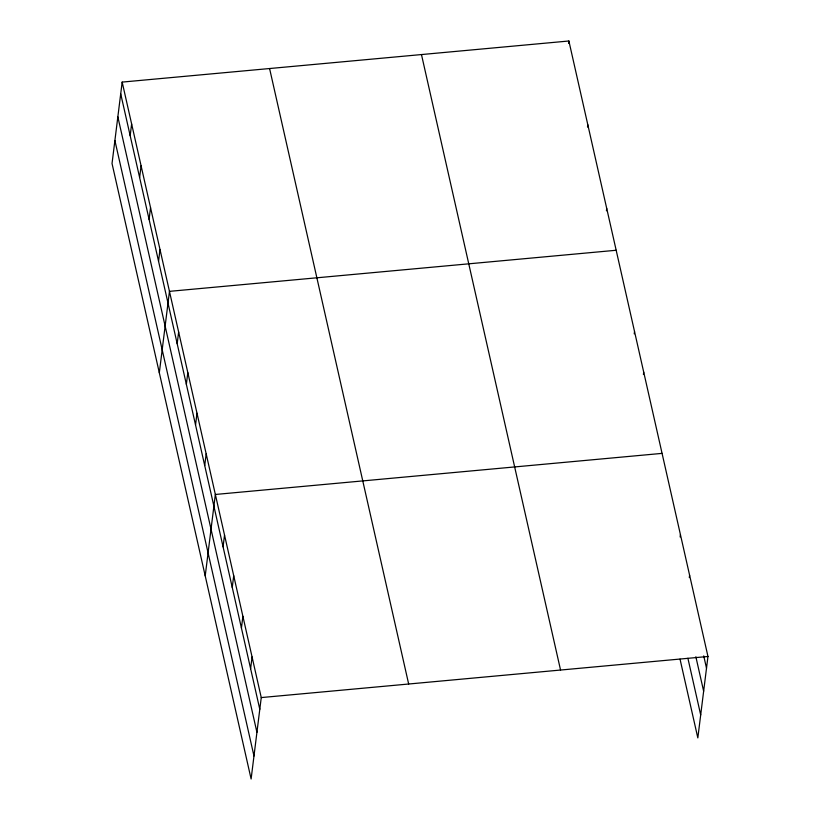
<?xml version="1.0" encoding="UTF-8"?>
<svg xmlns="http://www.w3.org/2000/svg" width="820" height="820" viewBox="0 0 820 820"><rect width="100%" height="100%" fill="white"/><g stroke="black" fill="none" stroke-linecap="round" stroke-linejoin="round"><path stroke-width="1.23" d="M122.17 82.092L112.032 163.518L251.115 779L261.252 697.574L122.17 82.092L568.885 41L707.967 656.482L697.83 737.908L680.026 659.126M130.175 135.669L131.63 123.953M139.625 177.53L141.091 165.804M149.086 219.381L150.542 207.655M158.547 261.231L160.002 249.505M159.316 372.782L169.463 291.356L616.179 250.264M177.181 343.703L178.637 331.977M186.355 384.324L187.821 372.608M195.539 424.955L196.995 413.229M204.713 465.575L206.179 453.849M205.215 575.886L215.352 494.47L662.068 453.378M223.071 546.817L224.536 535.091M232.255 587.438L233.71 575.712M241.428 628.058L242.894 616.332M250.612 668.679L252.078 656.953M568.598 43.347L568.885 41M587.509 127.049L587.807 124.701M606.431 210.76L606.718 208.413M634.239 333.853L634.536 331.505M643.423 374.473L643.71 372.126M680.139 536.967L680.426 534.62M689.312 577.587L689.61 575.24M261.252 697.574L707.967 656.482M703.724 655.897L706.512 668.208M695.852 656.738L703.642 691.209M687.898 658.275L700.69 714.907M421.47 54.561L560.552 670.043M269.585 68.531L408.667 684.013M120.714 93.818L259.796 709.3M117.844 116.819L256.926 732.301M114.892 140.517L253.974 755.999"/></g></svg>
